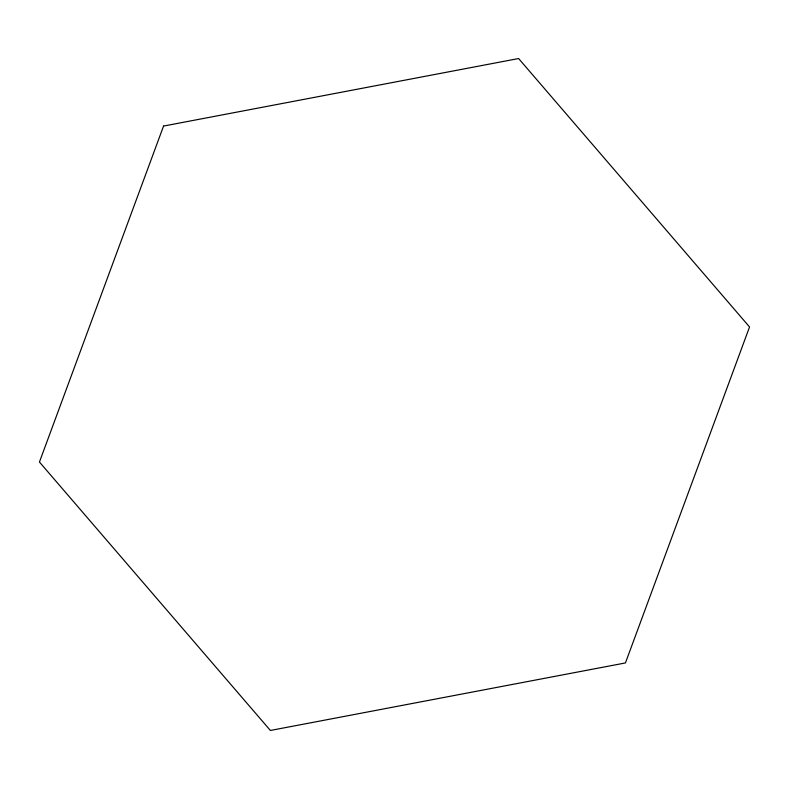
<?xml version="1.0" encoding="UTF-8"?>
<svg xmlns="http://www.w3.org/2000/svg" width="789" height="789" viewBox="0 0 789 789"><rect width="100%" height="100%" fill="white"/><g stroke="black" fill="none" stroke-linecap="round" stroke-linejoin="round"><path stroke-width="1.18" d="M163.56 126.062L39.45 462.029L270.39 730.466L625.44 662.938L749.55 326.971L518.61 58.534L163.56 126.062"/></g></svg>
